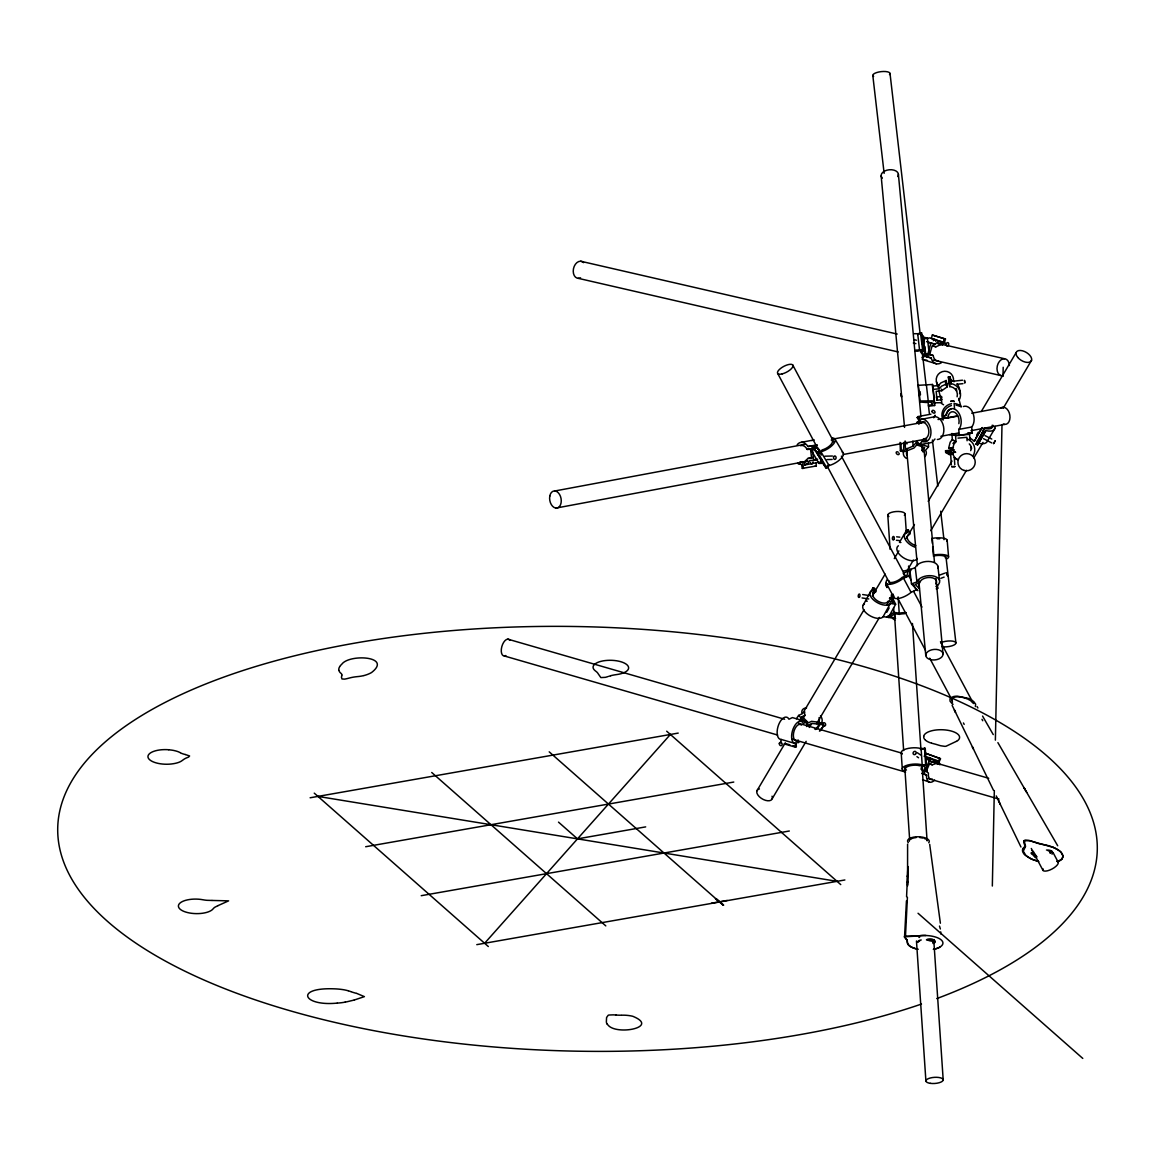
<?xml version="1.0" encoding="UTF-8"?>
<svg xmlns="http://www.w3.org/2000/svg" width="1155" height="1155" viewBox="0 0 1155 1155"><rect width="100%" height="100%" fill="white"/><g stroke="black" fill="none" stroke-linecap="round" stroke-linejoin="round"><path stroke-width="1.5" d="M907.556 885.986L907.599 844.146M907.628 884.903L907.743 871.217M907.642 881.713L907.628 882.81L907.642 881.222M923.249 337.072L927.407 338.126L929.299 354.498L925.141 353.444L923.264 335.946L920.853 334.43M925.141 353.444L924.087 351.293L920.463 351.741L921.979 353.762L925.761 354.715L924.823 346.529M907.715 872.805L907.816 866.452L907.758 869.239L907.801 867.665M940.762 933.976L940.748 931.883M929.241 939.881L929.212 940.675L932.403 940.964L932.951 942.307L932.417 940.17L927.985 940.358M930.887 940.603L930.901 939.809M932.403 940.964L932.417 940.17M933.182 941.628L933.197 940.834M992.333 886.029L994.325 790.554M995.379 740.124L1001.991 424.91M1003.002 376.27L1003.19 367.276M1036.728 857.299L1035.645 857.486L1031.328 852.866L1033.133 852.549L1035.486 854.628M1036.555 856.375L1033.133 852.549M1035.645 857.486L1031.328 852.866M1049.866 851.293L1050.848 852.693L1049.852 852.072M920.087 391.588L920.463 394.851M907.541 875.158L907.483 876.732L907.772 868.863M906.574 896.699L907.498 876.327M906.559 939.607L904.408 936.979L905.491 936.214L907.411 897.276M918.124 949.237A18.047 7.363 1.2 0 1 915.15 948.5A17.744 7.248 1.2 0 1 907.527 942.971L907.123 940.199L904.567 936.763L906.444 900.857M615.962 1015.028L614.749 1014.942A32.383 13.225 1.2 0 0 613.262 1014.855L608.974 1015.028A3.277 1.343 1.2 0 0 608.165 1015.303L606.606 1017.483A40.18 16.401 1.2 0 0 606.548 1018.003L606.389 1021.309A27.431 11.204 1.2 0 0 606.866 1023.763M946.595 415.237L943.361 415.843L943.476 417.547L947.909 417.951L947.981 416.84A8.388 5.53 79.4 0 1 954.968 412.436A8.388 5.53 79.4 0 1 958.852 423.654M780.896 742.954L781.098 739.417L795.578 743.603L795.362 747.141L784.101 743.878M795.362 747.141L796.329 746.679L796.069 740.6A8.388 4.23 -73.9 0 1 794.236 730.465A8.388 4.23 -73.9 0 1 801.455 725.123M798.091 739.907L797.917 742.838L799.231 741.929M806.594 726.495L806.869 721.774L792.402 717.587L788.981 719.219A11.536 5.804 -73.9 0 0 778.715 724.532A11.536 5.804 -73.9 0 0 780.838 739.46L781.098 739.417M954.42 449.873L952.37 450.06L948.703 447.923L950.175 442.25L952.312 439.55L951.922 433.472L955.589 435.594L969.55 434.323L969.926 440.416A11.536 11.189 -59.9 0 1 972.943 455.994M952.37 450.06L953.842 444.372L955.979 441.686L955.589 435.594M923.783 736.457L923.74 736.948A17.917 7.32 1.2 0 0 925.429 740.167M341.721 675.733L341.519 676.989A44.828 18.307 1.2 0 0 341.461 677.393L342.01 678.981L344.623 679.126A21.483 8.778 1.2 0 0 347.612 678.476L349.936 677.884A40.598 16.574 1.2 0 1 350.759 677.682A24.269 9.919 1.2 0 1 356.751 676.686L358.324 676.527A25.699 10.496 1.2 0 0 359.321 676.411L359.956 676.325A20.646 8.431 1.2 0 0 363.681 675.603M976.74 434.93L978.285 432.187M932.489 338.978L944.443 342.645L945.469 339.007L932.33 335.037L931.406 338.372L932.778 339.137M924.938 356.289L927.032 356.924L930.887 343.165L935.059 344.219L937.384 342.385L941.657 341.548L940.805 344.58L935.925 346.803L932.143 345.85L929.674 354.614L933.197 355.509A8.388 5.847 -72.9 0 0 938.409 360.836M945.469 339.007L944.299 338.718L942.494 345.085L937.817 343.656M911.021 579.998L908.913 576.071L910.934 569.343L903.571 571.104M893.811 595.792A11.536 4.274 -28.1 0 0 899.153 598.362A11.536 4.274 -28.1 0 0 911.078 592.371L916.796 589.526M969.752 437.759L974.372 441.268L974.936 439.622M995.076 426.397A11.536 6.266 30.6 0 1 986.11 430.57L977.549 444.964L976.018 444.184L984.652 428.115L985.706 428.534A8.388 4.548 30.6 0 0 992.188 425.228M982.212 427.538L974.372 441.268M977.549 444.964L985.677 430.396M976.018 444.184L984.652 428.115M924.231 756.438L925.603 753.277L939.737 758.286L940.488 758.806L939.001 762.242M925.935 759.023L929.486 760.279L923.827 773.301L926.483 775.12A11.536 5.891 -70.5 0 0 934.669 780.101M929.01 760.986L932.143 762.098L934.15 760.697L937.297 760.64L936.07 763.498L932.201 764.841L929.371 763.83M937.124 764.321L939.737 758.286M933.644 417.706L935.074 415.208L934.063 417.475M812.745 457.524L807.908 458.434L804.385 461.856L804.746 464.96L819.155 462.217M863.088 605.307L870.278 592.111M869.773 593.641L872.963 587.765L874.451 587.996L876.125 591.461M872.545 593.121L874.147 590.191L872.963 587.765M873.137 594.623L875.533 590.219L873.758 590.191A11.536 5.847 28.6 0 0 874.407 600.701A11.536 5.847 28.6 0 0 890.361 603.43L895.63 604.238L888.44 617.434L887.906 616.322M864.46 604.007A11.536 5.847 28.6 0 0 868.574 614.893A11.536 5.847 28.6 0 0 883.171 616.626L890.361 603.43M886.78 612.28L889.162 607.891M906.863 448.4L906.603 452.5A8.388 5.27 -2.1 0 0 907.354 455.806M975.383 706.586L975.643 704.189L973.968 701.879A26.594 10.857 1.2 0 0 967.904 698.27L957.365 696.162A8.561 3.494 1.2 0 0 955.705 696.234L955.185 696.292A7.002 2.859 1.2 0 0 953.554 696.566L951.099 697.577A10.005 4.086 1.2 0 0 949.988 698.833L950.06 701.157L951.908 703.438A26.796 10.944 1.2 0 0 953.048 704.319M904.437 936.792L917.431 936.041A17.599 7.19 1.2 0 1 923.552 935.492L924.361 935.478A17.801 7.277 1.2 0 1 942.249 941.036A17.801 7.277 1.2 0 1 933.962 949.222M910.183 533.581L908.364 529.9L906.906 529.741L899.456 542.345L900.9 542.504M906.704 532.7L908.364 529.9M756.828 790.958L785.241 742.939M802.653 713.516L864.041 609.725M872.285 595.792L885.12 574.107M894.288 558.616L898.864 550.863M906.199 538.475L914.442 524.543M928.187 501.299L952.009 461.033M981.331 411.454L1016.155 352.593M975.672 438.366L977.91 434.583M978.66 433.327L981.649 428.288M772.247 798.639L806.147 741.337M817.148 722.741L879.46 617.42M886.795 605.018L893.205 594.175M906.949 570.945L913.36 560.103M930.771 530.665L966.504 470.258M973.838 457.871L983.006 442.379M991.25 428.433L993.083 425.343M1003.161 408.293L1031.574 360.273M994.917 428.39L987.467 440.993A11.536 6.266 30.6 0 1 978.66 443.173L978.227 443M916.507 423.293L917.518 421.748L920.737 421.142M796.387 718.742L798.61 715.436L802.032 713.804A11.536 6.425 33.9 0 1 806.565 707.899M799.448 720.662L802.148 716.663L805.035 715.292A8.388 4.678 33.9 0 1 804.833 711.913M803.418 717.688L805.035 715.292M809.207 727.462L811.907 723.463L819.299 724.171L817.134 722.048L811.546 721.326L808.442 722.813L802.148 716.663M816.859 723.723L818.982 720.879A8.388 4.678 33.9 0 0 819.083 717.573M815.704 729.512L819.299 724.171M817.076 728.791L821.609 722.597A11.536 6.425 33.9 0 0 820.498 715.696M819.458 731.129L824.02 725.34L821.407 722.785M820.425 730.682L824.02 725.34M1023.936 840.869L1024.009 840.768A3.133 1.285 1.2 0 1 1025.452 840.075L1028.787 840.335A29.655 12.113 1.2 0 1 1031.675 841.244L1038.59 843.583A23.663 9.659 1.2 0 0 1042.633 844.435L1045.102 844.868M1062.095 858.858C1065.444 853.3 1057.374 849.315 1053.23 847.38M942.263 399.673L937.095 400.236L936.156 391.343L941.729 390.736L947.23 386.824L946.205 380.5L940.849 382.926L938.582 385.496L932.46 386.16M952.947 443.549L954.68 441.542M1052.09 854.224L1052.205 851.379A5.241 2.137 1.2 0 0 1048.22 850.066L1046.488 850.037M932.648 386.954L933.182 389.408L939.304 388.744L941.556 386.174L946.912 383.763M925.083 422.066L920.246 422.975L917.186 417.547L918.037 416.58L930.944 414.169M903.658 451.937L900.366 450.84L901.218 449.873L900.958 443.101M916.594 441.513L916.724 444.906L913.966 448.039L908.148 450.349L905.419 449.439L913.056 446.133L916.074 442.697L928.533 446.826L928.389 443.101M916.724 440.719L919.048 444.848L922.065 441.398A11.536 7.594 79.4 0 0 930.901 430.714A11.536 7.594 79.4 0 0 920.059 419.482L918.037 416.58M923.033 451.952A8.388 5.27 -2.1 0 0 922.094 450.45L924.65 447.534L916.724 444.906M934.973 439.001L931.941 442.437L919.048 444.848M928.533 446.826L925.516 450.277A11.536 7.248 -2.1 0 1 924.679 456.831M484.624 943.26L670.376 734.465M1057.966 861.471A14.38 5.876 1.2 0 0 1061.185 859.854L1063.206 856.461L1061.084 852.231A33.509 13.687 1.2 0 0 1053.23 847.395L1029.914 840.768L1025.293 840.71L1024.499 842.067L1025.553 846.355L1023.272 851.192L1025.842 855.379A33.654 13.745 1.2 0 0 1032.801 859.58L1038.807 861.601M824.641 465.638L823.096 463.328L819.01 463.429L810.853 449.67L814.347 445.989M831.21 440.012A8.388 3.349 -30.7 0 1 830.878 444.689A8.388 3.349 -30.7 0 1 822.273 449.873L817.523 454.088L820.887 451.735L829.045 465.494L826.836 467.818L825.695 467.847L814.015 448.227L817.206 444.863M819.01 463.429L821.234 461.09M825.695 467.847L828.842 464.527M1061.849 859.132L1057.388 861.63M1024.095 847.25L1024.052 847.294A17.397 7.103 1.2 0 0 1022.983 848.579M909.851 839.786L910.573 839.151M920.246 422.975L920.896 422.485A8.388 5.53 79.4 0 1 928.707 429.877A8.388 5.53 79.4 0 1 923.408 438.741M1050.054 853.242L1050.877 851.899M889.422 598.333L892.858 596.081L893.291 602.506M886.636 617.145L893.956 612.352L899.225 613.175A11.536 4.086 -3.9 0 1 906.271 612.626M956.427 741.337L946.046 746.231A3.537 1.444 1.2 0 1 944.747 746.347L940.805 745.769A29.438 12.026 1.2 0 1 939.087 745.293L935.81 744.296A37.754 15.419 1.2 0 0 934.9 744.051L932.691 743.488A29.308 11.969 1.2 0 1 931.782 743.228L931.666 743.199M926.411 939.867L927.335 939.304A4.346 1.776 1.2 0 1 932.229 939.159L935.074 940.935L935.016 942.422L933.081 943.519M806.869 721.774L803.447 723.405A11.536 5.804 -73.9 0 0 793.182 728.718A11.536 5.804 -73.9 0 0 795.319 743.647L795.578 743.603M811.907 723.463L808.486 725.095L798.61 715.436M217.876 905.679L214.859 907.238A15.058 6.15 1.2 0 0 213.848 908.047L212.318 909.678A17.787 7.262 1.2 0 1 189.622 912.999A17.787 7.262 1.2 0 1 179.299 903.788A17.787 7.262 1.2 0 1 200.739 899.413L204.32 899.99A15.362 6.266 1.2 0 0 206.99 900.308L211.943 900.452M217.963 905.65L228.618 900.857L212.072 900.452M914.081 333.723A11.536 3.768 -6.6 0 1 917.301 333.766L921.618 332.986L923.509 349.359L917.763 351.207A8.388 2.743 -6.6 0 0 915.338 351.163M917.705 334.589L921.618 332.986M915.973 350.095A11.536 3.768 -6.6 0 1 919.192 350.138L923.509 349.359M922.441 356.072L925.761 354.715M921.907 357.53L929.299 354.498M939.506 575.132L944.675 573.212M917.907 590.71L911.483 583.925L909.793 569.675L915.265 567.654A11.536 6.569 -6.8 0 1 928.548 561.417A11.536 6.569 -6.8 0 1 937.86 568.188M887.156 579.695A11.536 4.274 -28.1 0 0 890.187 584.271A11.536 4.274 -28.1 0 0 903.455 578.092L908.913 576.071M911.483 583.925L916.955 581.889A11.536 6.569 -6.8 0 1 933.543 576.042A11.536 6.569 -6.8 0 1 936.46 586.235M936.229 588.79L937.773 588.227L937.355 584.661M940.834 578.309L944.111 577.11M933.096 942.725L935.03 941.628L932.215 939.953A4.346 1.776 1.2 0 0 927.321 940.098M925.429 338.718L929.703 337.881L944.747 342.818A11.536 8.042 -72.9 0 1 946.364 344.869M608.613 676.382L609.999 675.964A32.831 13.412 1.2 0 1 610.663 675.762M607.905 676.599L606.967 676.888A33.12 13.528 1.2 0 1 605.437 677.335L600.831 677.595L598.131 673.683A22.133 9.038 1.2 0 0 596.485 671.762L594.955 670.55A17.801 7.277 1.2 0 1 600.918 661.353A17.801 7.277 1.2 0 1 624.278 663.028A17.801 7.277 1.2 0 1 624.09 672.643L623.397 672.917A17.599 7.19 1.2 0 1 617.983 674.361L616.308 674.621A28.485 11.637 1.2 0 0 610.677 675.704M354.007 1000.086L348.651 1001.371A53.462 21.829 1.2 0 1 345.157 1002.136M354.296 1000.013L364.388 996.635L356.78 993.43M902.113 754.186A11.536 4.086 -3.9 0 1 906.184 748.916A11.536 4.086 -3.9 0 1 920.824 748.556L925.256 748.411L926.758 771.193L924.52 771.713M920.42 749.523L925.256 748.411M905.145 771.425A11.536 4.086 -3.9 0 1 905.867 765.664A11.536 4.086 -3.9 0 1 921.921 764.827L926.353 764.668L919.712 765.751A8.388 2.974 -3.9 0 0 908.711 766.111A8.388 2.974 -3.9 0 0 906.458 770.082M804.746 464.96L808.24 463.025L809.626 460.672L816.96 459.964M345.056 1002.15L343.844 1002.367A29.611 12.099 1.2 0 1 337.318 1003.103M917.186 417.547L920.42 416.941M919.784 419.669L932.951 417.071A11.536 7.594 79.4 0 1 943.548 426.556A11.536 7.594 79.4 0 1 937.34 439.506M801.252 442.322L814.145 439.911A11.536 7.594 79.4 0 0 811.979 440.589M554.92 490.962L805.021 444.314M833.39 439.03L923.856 422.152M938.033 419.51L957.553 415.872M971.745 413.23L1003.666 407.267M947.909 417.951L957.596 416.147M797.195 444.689A11.536 7.594 79.4 0 1 808.009 446.509L816.08 445.007M808.009 446.509L817.177 445.469M800.559 445.7A8.388 5.53 79.4 0 1 807.128 449.411L810.362 448.804M971.702 426.989L972.091 433.082L959.184 435.478L958.809 429.4L971.702 426.989A11.536 7.594 79.4 0 0 972.857 412.884A11.536 7.594 79.4 0 0 963.342 406.531M555.945 508.085L807.807 461.119M814.463 459.762L817.697 459.156M843.28 454.493L926.642 438.958M940.834 436.301L958.563 432.995M970.98 430.685L1004.677 424.405M804.385 461.856L807.619 461.249M922.065 441.398L926.902 440.503M799.347 463.04A11.536 7.594 79.4 0 0 801.541 464.57L802.306 468.396L816.354 465.97L815.964 462.534M310.118 797.773L678.216 733.093M365.673 846.731L733.772 782.05M645.688 826.879L577.5 838.862L558.5 822.129M421.228 895.688L789.327 831.008M476.784 944.646L844.883 879.966M1031.314 853.66L1033.119 853.343M1035.674 856.692L1036.742 856.505M827.716 465.71L829.42 465.436A11.536 4.591 -30.7 0 0 840.912 458.622A11.536 4.591 -30.7 0 0 842.139 452.038M948.919 382.19L948.371 376.905L950.089 376.732L951.2 383.662L950.089 376.732M948.371 376.905L949.092 380.168L950.81 379.981M953.106 381.251L962.577 380.197M918.326 385.322L932.533 384.471L934.64 405.521L928.519 406.185M962.952 383.648L957.25 384.225M928.389 405.246L931.84 404.871L931.71 401.897L926.137 402.489L920.246 402.027L920.189 401.002L934.424 400.843M934.51 402.806L940.762 402.705A11.536 11.319 -12.4 0 0 943.577 404.77M905.491 936.214L917.532 936.055A17.744 7.248 1.2 0 1 925.964 935.492M958 438.12L966.894 437.312L967.096 440.748M948.703 447.923L950.753 447.736M950.551 452.818L953.005 454.247L949.309 454.579L945.642 452.442L945.541 450.739L950.81 450.248M945.642 452.442L948.096 452.226M945.541 450.739L949.208 452.861L955.661 452.269L953.828 451.215M952.269 447.591L950.291 447.909L953.424 447.62M337.043 1003.117C302.928 1006.539 294.135 987.222 334.445 988.839A30.709 12.532 1.2 0 1 342.992 989.633L344.103 989.821A23.909 9.76 1.2 0 1 348.103 990.745M814.015 448.227L817.74 448.14L819.371 450.883M807.128 449.411L810.593 449.324L811.619 458.347L807.908 458.434M810.853 449.67L814.925 449.569L823.096 463.328M824.843 456.196L832.423 456.023M827.067 459.575L832.12 459.459M815.199 465.985L816.354 465.97M802.306 468.396L803.447 468.367L802.696 461.798L801.917 461.625M621.823 1015.187L622.487 1015.187A22.869 9.341 1.2 0 1 623.873 1015.187L624.581 1015.202A18.466 7.536 1.2 0 1 628.334 1015.49L628.883 1015.563A18.956 7.739 1.2 0 1 632.767 1016.284C660.212 1027.373 616.279 1035.761 607.992 1025.005A17.975 7.334 1.2 0 1 607.039 1023.893M621.159 1015.202L620.726 1015.202A28.095 11.478 1.2 0 1 620.105 1015.202A19.823 8.099 1.2 0 1 617.102 1015.101L616.135 1015.043M949.049 383.388L949.757 386.636L950.926 386.708A8.388 8.229 -12.4 0 1 957.12 396.8M943.361 415.843L945.931 415.598A11.536 7.594 79.4 0 1 957.351 411.137A11.536 7.594 79.4 0 1 958.809 429.4M967.904 432.692L972.091 433.082M949.612 434.612L959.184 435.478M896.626 536.815L899.817 537.162M896.424 540.266L899.615 540.612M919.683 837.534L923.033 838.068M862.063 597.944L868.777 598.954M869.051 595.532L862.684 594.536M865.788 600.961L867.261 601.192M895.573 618.344L890.173 616.741L894.836 613.695L899.297 614.373A8.388 2.974 -3.9 0 1 904.538 613.738M883.171 616.626L891.905 617.954L894.851 620.033M317.957 796.401L837.043 881.337M580.705 261.232L897.204 334.055M939.405 343.757L1004.475 358.729M578.164 278.312L898.171 351.943M933.341 360.042L1001.919 375.808M913.894 339.599L916.464 340.249M913.331 343.006L915.901 343.656M927.032 356.924L931.19 357.978A11.536 8.042 -72.9 0 0 941.412 362.728M185.363 754.533L189.622 755.976L188.525 757.102A26.796 10.944 1.2 0 1 187.774 757.391L186.316 757.983A22.104 9.023 1.2 0 0 183.327 759.716L181.58 760.972A17.7 7.233 1.2 0 1 178.996 762.271L178.144 762.574A17.917 7.32 1.2 0 1 174.391 763.527L173.337 763.715A18.004 7.349 1.2 0 1 148.114 757.651A18.004 7.349 1.2 0 1 168.63 749.739M185.233 754.504L183.977 754.172A13.643 5.573 1.2 0 1 180.931 753.06L180.498 752.815M356.447 993.343L355.379 993.069A34.968 14.279 1.2 0 1 351.957 992.03L351.293 991.799M1038.345 861.428L1031.343 859.031L1025.481 855.335M507.853 639.148L784.606 719.233M798.452 723.232L902.228 753.262M933.356 762.271L988.709 778.282M504.331 655.968L777.618 735.042M792.359 739.229L905.607 772.089M928.1 778.586L999.017 799.101M785.068 743.43L789.89 744.816M793.11 745.755L796.329 746.679M932.33 335.037L944.299 338.718M926.512 341.591L935.059 344.219M927.884 342.241L930.887 343.165M932.937 345.894L935.925 346.803M928.721 354.123L933.197 355.509M926.065 356.404L931.19 357.978M924.433 360.143L936.402 363.811M901.218 449.873L906.978 451.793M350.759 991.611L349.821 991.279A24.241 9.904 1.2 0 0 348.449 990.846M940.488 758.806L925.603 753.277M926.31 756.742L937.297 760.64M927.378 757.55L939.174 762.473A11.536 5.891 -70.5 0 1 939.852 764.827M921.777 773.46L926.483 775.12M922.556 779.668L928.837 781.906M977.188 440.719L978.242 441.138M967.572 699.122C963.617 696.768 949.02 694.343 952.5 702.182M924.491 838.53L925.704 839.079M991.784 439.059L984.984 435.608M983.468 431.58L984.998 432.36M983.497 438.669L991.9 443M180.137 752.612L178.693 751.919A16.863 6.887 1.2 0 0 174.52 750.649L173.871 750.49A17.599 7.19 1.2 0 0 168.847 749.812M968.742 699.67L969.825 700.262M968.54 433.746L969.55 434.323M967.486 439.001L969.926 440.416M952.312 439.55L955.979 441.686M929.486 760.279L932.143 762.098M917.287 752.714L920.593 754.966M932.201 764.841L929.775 763.181L926.166 771.482L928.418 773.013A8.388 4.274 -70.5 0 0 932.316 779.076M916.911 756.641L918.557 757.767M926.758 771.193L924.087 769.389L925.126 768.162L924.39 766.126L921.56 766.776L921.069 769.201L923.495 770.861M970.792 700.883L973.593 703.554M1031.993 850.6L1032.498 851.018A26.565 10.843 1.2 0 0 1033.682 851.856M918.037 913.259L1082.784 1058.428M666.68 731.202L840.753 884.6M727.217 900.438L711.552 903.196M549.202 751.847L723.275 905.246M431.725 772.493L605.798 925.891M314.247 793.139L488.32 946.523M823.053 725.788L818.476 721.326M936.07 586.437L937.773 588.227M909.793 569.675L910.588 570.512M1023.72 853.531L1023.099 852.578A24.76 10.106 1.2 0 1 1022.507 850.802L1022.493 850.455A19.924 8.143 1.2 0 1 1022.81 848.896M1052.696 852.852L1052.191 852.173A5.241 2.137 1.2 0 0 1048.206 850.86M835.079 439.261L843.237 453.02M821.364 455.012L819.559 451.966L821.248 451.677A11.536 4.591 -30.7 0 0 833.679 443.809A11.536 4.591 -30.7 0 0 832.105 437.947M818.678 454.059L826.836 467.818M1057.691 845.749L1023.879 787.522L1025.077 789.572M997.891 742.622L1026.723 792.417M982.558 716.071L993.257 734.594M977.087 706.586L977.91 708.015M917.518 421.748L918.961 424.304M913.547 584.719L916.55 590.349M792.705 364.937L833.838 441.99M841.403 456.138L906.04 577.211M913.605 591.374L921.993 607.097M940.473 641.689L972.366 701.446M1052.97 852.404L1058.009 861.832M905.462 577.471L903.181 573.183L908.148 571.335L906.877 575.609L902.243 577.327A8.388 3.104 -28.1 0 1 893.479 582.207A8.388 3.104 -28.1 0 1 888.931 580.633M903.455 578.092L911.078 592.371M777.748 373.57L818.895 450.623M827.283 466.346L890.26 584.286M897.81 598.434L925.516 650.337M929.717 658.191L952.384 700.652M1031.3 848.463L1043.052 870.48M886.159 582.928L893.782 597.222M981.981 719.305L982.732 720.734M963.429 722.958L964.18 724.387M906.906 529.741L907.83 532.34A11.536 6.266 30.6 0 0 905.044 539.111A11.536 6.266 30.6 0 0 915.236 547.268M952.11 705.344L955.532 712.332L955.084 711.408M973.492 749.147L954.405 710.022L954.853 710.931M999.912 803.534L1000.288 804.299L996.216 795.91M993.488 790.309L972.409 746.895L972.813 747.761M1020.962 847.005L998.555 800.733L998.931 801.498M891.198 595.085L895.63 604.238M890.245 597.655L892.367 602.029L887.906 601.336A8.388 4.259 28.6 0 1 876.472 600.196A8.388 4.259 28.6 0 1 875.591 592.226M939.491 926.065L940.358 928.967M1023.879 842.558L1024.601 844.911A12.286 5.01 1.2 0 1 1024.413 847.25M958.722 398.403L960.989 406.979M936.445 381.857L937.802 387.012M938.712 390.433L941.874 402.46M949.439 452.572L948.919 450.421L952.586 452.558L953.106 454.709A11.536 11.189 -59.9 0 0 957.524 459.849M946.523 383.576L947.23 386.824M941.383 389.12L941.729 390.736M941.917 398.056L941.556 396.425L936.373 396.988L937.095 400.236M938.582 385.496L939.304 388.744M814.925 449.569L815.228 450.984L817.841 452.038L819.675 450.118L817.74 448.14M929.674 844.291L940.387 923.22M964.656 381.367C964.136 377.266 965.089 386.203 964.728 382.045M945.7 383.431L945.526 382.074L945.887 385.178M937.846 566.109L939.535 580.344M918.701 583.362L919.337 588.704L915.236 584.387L919.871 582.669A8.388 4.779 -6.8 0 1 930.338 577.5A8.388 4.779 -6.8 0 1 935.709 583.809M915.265 567.654L916.955 581.889M934.294 402.518L934.64 405.521M931.464 401.594L931.84 404.871M923.87 338.343L924.433 343.252M920.448 332.683L922.744 350.802M926.411 385.135L928.302 401.507M890.014 73.415L920.073 333.232M922.138 351.033L926.05 384.846M927.898 400.857L929.342 413.317M932.432 440.012L937.788 486.284M940.675 511.203L943.967 539.674M945.83 555.685L955.907 642.887M917.691 333.824L919.582 350.196M918.297 384.629L920.246 402.027M872.805 75.479L884.138 173.351M812.095 446.408L813.712 460.571M949.092 380.168L949.757 386.636M946.205 380.5L946.407 382.565M933.182 389.408L934.64 403.369M898.388 174.131L920.954 416.652M923.957 448.992L934.482 562.182M935.998 578.352L943.014 653.802M881.15 175.892L904.553 427.408M906.718 450.753L917.417 565.733M918.759 580.113L925.776 655.564M947.158 540.208L948.573 556.854M932.374 543.384L931.955 538.389A11.536 3.306 -4.8 0 1 943.577 538.216A11.536 3.306 -4.8 0 1 946.739 541.262M932.663 546.719L933.37 555.035A11.536 3.306 -4.8 0 1 946.133 555.136A11.536 3.306 -4.8 0 1 946.739 558.933M954.405 459.084L954.781 464.7M924.505 747.891L925.603 764.162M921.098 748.671L922.195 764.942M905.072 513.932L906.285 531.892M908.581 566.022L908.942 571.407M912.45 623.498L920.925 749.234M922.008 765.404L927.09 840.854M933.745 939.65L943.187 1079.752M898.128 596.904L899.225 613.175M894.75 614.229L894.981 617.477M887.805 515.245L890.101 549.376M894.446 614.041L903.643 750.562M904.74 766.732L909.577 838.573M916.464 940.964L925.906 1081.08M893.652 607.877L893.956 612.352M901.218 753.06L902.315 769.331M954.146 403.109L954.492 408.755M950.753 455.445L951.33 464.916M949.208 452.861L949.309 454.579M932.533 384.471L932.72 388.571M921.907 445.368L922.094 450.45M912.869 441.051L913.056 446.133M905.101 440.979L905.419 449.439M903.917 442.408L903.499 452.226A11.536 7.248 -2.1 0 0 906.415 458.405M900.048 442.379L900.366 450.84M341.793 674.852L341.793 674.881A32.354 13.21 1.2 0 1 341.721 675.733M921.473 1004.056A519.894 212.289 1.2 0 1 69.43 874.855A519.894 212.289 1.2 0 1 729.845 638.527A519.894 212.289 1.2 0 1 936.748 998.599M1045.131 844.854A27.171 11.088 1.2 0 1 1053.187 847.395M1024.009 842.544A12.763 5.212 1.2 0 1 1023.821 840.854M1025.351 855.22A31.272 12.777 1.2 0 1 1023.72 853.531M906.574 939.621A14.726 6.02 1.2 0 1 907.296 941.296L907.354 942.725A17.801 7.277 1.2 0 0 917.561 949.193M931.334 743.098A17.672 7.219 1.2 0 1 925.675 740.355M923.783 736.096A17.946 7.32 1.2 0 1 947.562 730.234A17.946 7.32 1.2 0 1 956.629 741.337M339.7 666.579A32.528 13.283 1.2 0 1 341.692 664.342C349.099 653.643 392.844 656.127 371.549 672.528A30.506 12.46 1.2 0 1 367.723 674.347L367.146 674.563A25.439 10.395 1.2 0 1 363.969 675.545M338.848 670.275A26.507 10.828 1.2 0 1 339.613 666.839M338.935 670.405A19.173 7.825 1.2 0 0 340.581 672.99L340.855 673.206A9.182 3.754 1.2 0 1 341.793 674.448M933.947 939.549A9.11 3.725 1.2 0 1 933.356 942.018M917.301 942.076A9.11 3.725 1.2 0 1 916.868 941.744M918.947 937.456A9.11 3.725 1.2 0 1 919.64 937.225M939.78 947.201A17.614 7.19 1.2 0 1 933.312 949.352M908.335 842.688A10.857 4.432 1.2 0 1 918.066 836.769A10.857 4.432 1.2 0 1 928.721 842.775M926.671 839.743A9.023 3.682 1.2 0 1 927.248 840.407M909.332 841.23A9.023 3.682 1.2 0 1 909.418 840.508M910.53 839.209A9.023 3.682 1.2 0 1 916.146 837.577M917.907 942.365A5.096 2.079 1.2 0 1 919.611 941.137M917.922 941.585A5.096 2.079 1.2 0 1 921.242 939.982M926.888 360.115A11.536 8.042 -72.9 0 1 922.138 359.104M922.441 342.169A1.733 1.242 -75.8 0 1 922.369 344.031M933.384 340.682A1.733 1.242 -75.8 0 1 935.045 339.382A1.733 1.242 -75.8 0 1 935.767 341.418M946.523 343.367A1.733 1.242 -75.8 0 1 948.63 343.382A1.733 1.242 -75.8 0 1 947.475 345.995M946.985 345.98A1.733 1.242 -75.8 0 1 946.595 345.735M959.069 400.207A11.536 11.319 -12.4 0 0 951.677 383.705L949.439 383.547L948.731 380.298L950.955 380.457A11.536 11.319 -12.4 0 1 954.146 381.684M956.932 383.922A11.536 11.319 -12.4 0 1 959.603 393.624M956.123 388.47A8.388 8.229 -12.4 0 1 956.672 390.953M943.086 420.16A11.536 11.463 -33.4 0 1 951.518 403.701M955.055 403.644A11.536 11.463 -33.4 0 1 961.307 406.632M943.043 418.312A11.536 11.463 -33.4 0 1 951.388 405.535M956.08 405.217A11.536 11.463 -33.4 0 1 959.372 406.199M946.248 414.89A8.388 8.345 -33.4 0 1 951.157 408.928M917.258 558.471A11.536 6.266 30.6 0 1 903.022 557.49A11.536 6.266 30.6 0 1 898.373 545.766M915.771 545.55A8.388 4.548 30.6 0 1 907.816 539.645A8.388 4.548 30.6 0 1 909.721 534.476M937.08 538.75A8.388 2.397 -4.8 0 1 939.665 538.808M933.327 556.031A8.388 2.397 -4.8 0 1 942.191 555.584A8.388 2.397 -4.8 0 1 945.252 557.75M822.779 723.723A1.733 1.372 64.5 0 1 824.482 722.799A1.733 1.372 64.5 0 1 825.608 724.979A1.733 1.372 64.5 0 1 823.905 725.903M814.795 728.704A1.733 1.372 64.6 0 1 815.026 729.354M971.11 447.245A11.536 11.189 -59.9 0 1 970.705 450.638M957.105 459.04A11.536 11.189 -59.9 0 1 953.857 457.727M969.262 443.91A8.388 8.143 -59.9 0 1 971.629 448.631M907.079 443.895A1.733 1.155 41.3 0 1 905.607 441.6M899.052 453.164A1.733 1.155 41.3 0 1 897.94 454.608A1.733 1.155 41.3 0 1 896.179 452.558A1.733 1.155 41.3 0 1 898.186 452.139M812.976 461.957A1.733 1.299 88.7 0 1 811.893 463.906A1.733 1.299 88.7 0 1 810.406 462.433M800.17 461.639A1.733 1.299 88.7 0 1 799.477 464.122A1.733 1.299 88.7 0 1 797.773 462.722M821.999 459.69A1.733 1.299 88.7 0 1 821.147 459.04M927.768 758.763A1.733 1.473 -55.7 0 1 929.862 757.68A1.733 1.473 -55.7 0 1 930.583 759.759M938.567 763.599A1.733 1.473 -55.7 0 1 938.885 764.105M1003.016 375.75A8.663 6.035 -77 0 1 996.996 368.589A8.663 6.035 -77 0 1 1003.074 358.859A8.663 6.035 -77 0 1 1009.383 365.558M580.575 277.821A8.663 6.035 -77 0 1 573.472 268.754A8.663 6.035 -77 0 1 583.622 262.633M938.438 385.611A8.663 8.576 -14.8 0 1 942.278 371.65A8.663 8.576 -14.8 0 1 953.467 380.847M873.628 76.475A8.663 2.83 -6.6 0 1 880.976 71.653A8.663 2.83 -6.6 0 1 889.523 74.57M940.719 642.772A8.663 2.83 -6.6 0 1 952.861 641.169A8.663 2.83 -6.6 0 1 953.9 645.082A8.663 2.83 -6.6 0 1 941.773 646.67M882.348 178.13A8.663 5.27 -5.3 0 1 889.162 169.771A8.663 5.27 -5.3 0 1 897.753 176.556M1056.854 861.269A8.663 3.22 -28.1 0 1 1052.061 868.993A8.663 3.22 -28.1 0 1 1042.951 868.704M772.06 796.185A8.663 4.707 30.6 0 1 767.786 800.776A8.663 4.707 30.6 0 1 757.954 795.116A8.663 4.707 30.6 0 1 759.413 788.937M505.832 655.535A8.663 4.36 -73.9 0 1 501.804 646.685A8.663 4.36 -73.9 0 1 509.904 640.318M1000.779 408.177A8.663 5.703 79.4 0 1 1009.845 415.179A8.663 5.703 79.4 0 1 1003.233 423.986M888.902 516.545A8.663 3.075 -3.9 0 1 896.006 511.535A8.663 3.075 -3.9 0 1 904.351 515.361M901.145 393.552L901.521 396.988L901.145 393.552M885.683 584.459L887.04 587.505L885.683 584.459M993.632 443.578L995.177 440.835L993.632 443.578M946.277 572.635L947.605 575.796L946.277 572.635M950.738 401.305L954.016 401.218L950.738 401.305M951.706 466.649L954.882 466.62L951.706 466.649M716.259 898.648L715.479 898.778L723.665 905.174L716.259 898.648M893.811 539.544A1.733 0.938 -83.8 0 0 893.797 536.584A1.733 0.938 -83.8 0 0 892.382 538.461A1.733 0.938 -83.8 0 0 893.811 539.544M779.336 743.416A1.733 1.372 64.6 0 0 781.213 745.697A1.733 1.372 64.6 0 0 781.704 743.012A1.733 1.372 64.6 0 0 779.336 743.416M932.157 411.786A1.733 1.155 41.3 0 0 934.77 412.956A1.733 1.155 41.3 0 0 933.688 410.473A1.733 1.155 41.3 0 0 932.157 411.786M833.766 456.615A1.733 1.299 88.7 0 0 834.646 459.401A1.733 1.299 88.7 0 0 835.989 457.019A1.733 1.299 88.7 0 0 833.766 456.615M859.537 597.019A1.733 0.866 -81.2 0 0 859.58 594.103A1.733 0.866 -81.2 0 0 858.223 596.067A1.733 0.866 -81.2 0 0 859.537 597.019M915.164 754.446A1.733 1.473 -55.7 0 0 915.641 751.587A1.733 1.473 -55.7 0 0 913.1 752.93A1.733 1.473 -55.7 0 0 915.164 754.446M964.093 470.446A8.663 8.576 -14.8 0 0 974.993 460.195A8.663 8.576 -14.8 0 0 960.628 456.008A8.663 8.576 -14.8 0 0 964.093 470.446M930.338 659.577A8.663 5.27 -5.3 0 0 943.029 653.99A8.663 5.27 -5.3 0 0 929.804 650.482A8.663 5.27 -5.3 0 0 930.338 659.577M782.195 373.888A8.663 3.22 -28.1 0 0 792.951 365.384A8.663 3.22 -28.1 0 0 780.52 368.488A8.663 3.22 -28.1 0 0 782.195 373.888M1017.815 357.473A8.663 4.707 30.6 0 0 1031.198 361.039A8.663 4.707 30.6 0 0 1022.565 350.817A8.663 4.707 30.6 0 0 1017.815 357.473M549.794 496.087A8.663 5.703 79.4 0 0 556.97 508.041A8.663 5.703 79.4 0 0 559.54 494.427A8.663 5.703 79.4 0 0 549.794 496.087M930.324 1083.347A8.663 3.075 -3.9 0 0 943.187 1079.867A8.663 3.075 -3.9 0 0 930.107 1078.034A8.663 3.075 -3.9 0 0 930.324 1083.347"/></g></svg>
